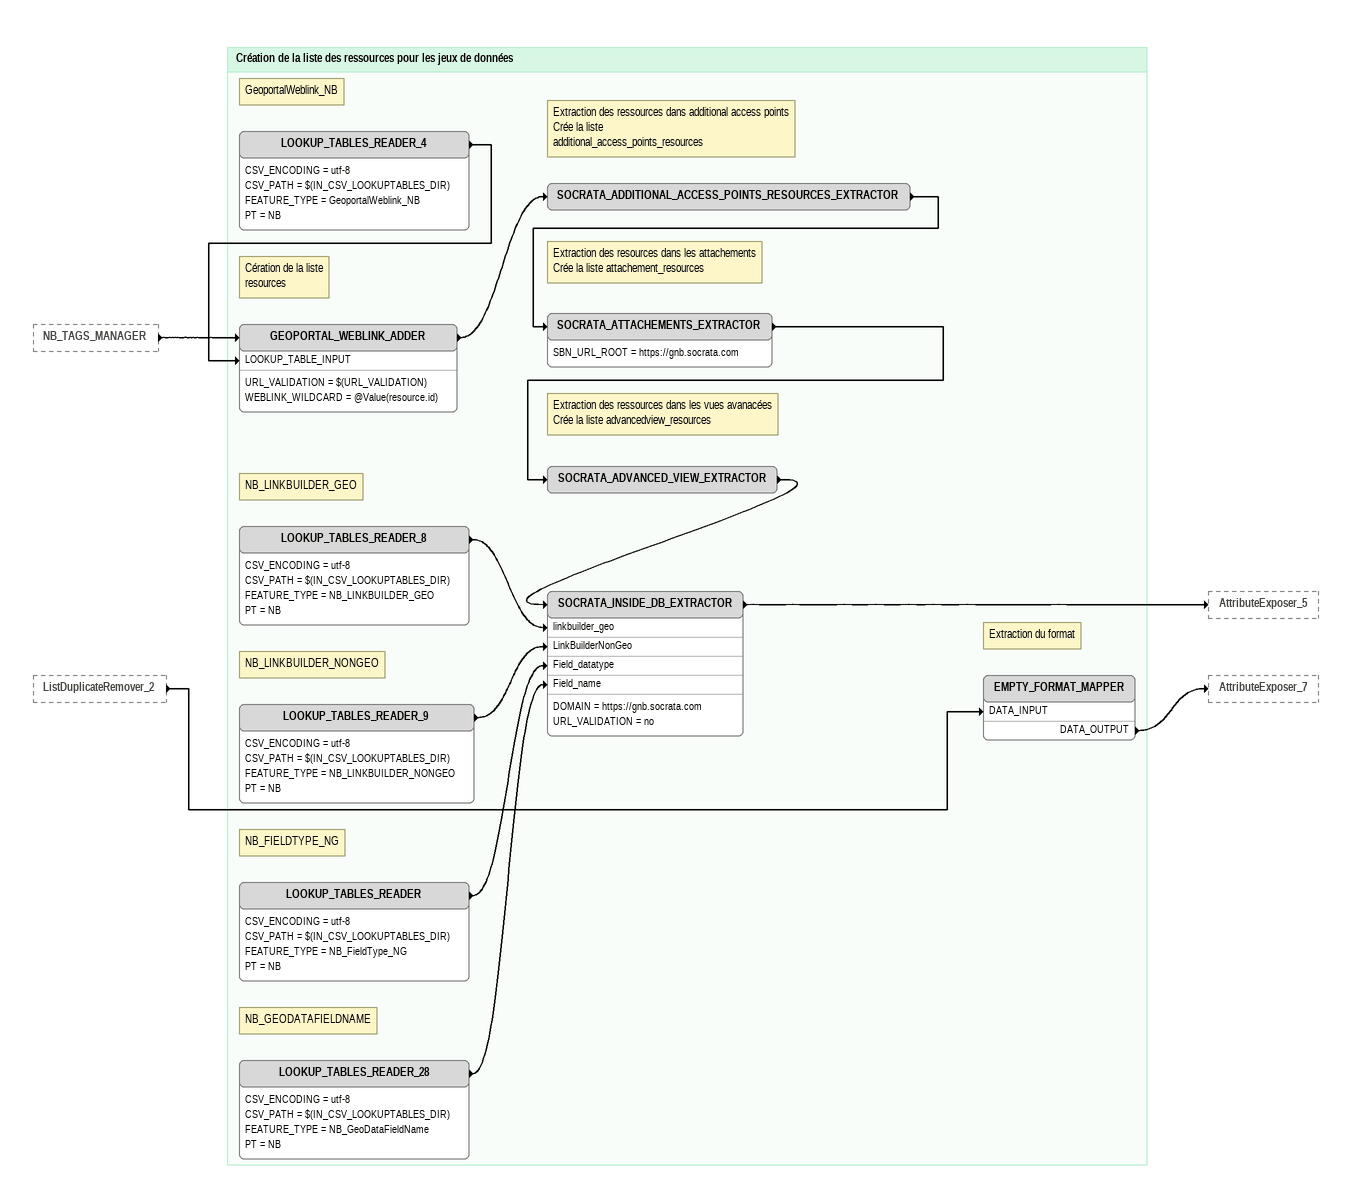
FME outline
NB_TAGS_MANAGER [outside]
    -> GEOPORTAL_WEBLINK_ADDER
ListDuplicateRemover_2 [outside]
    -> EMPTY_FORMAT_MAPPER [DATA_INPUT]

Bookmark: Création de la liste des ressources pour les jeux de données
Note: NB_LINKBUILDER_GEO
LOOKUP_TABLES_READER_8
    CSV_ENCODING = utf-8
    CSV_PATH = $(IN_CSV_LOOKUPTABLES_DIR)
    FEATURE_TYPE = NB_LINKBUILDER_GEO
    PT = NB
    -> SOCRATA_INSIDE_DB_EXTRACTOR [linkbuilder_geo]
Note: NB_LINKBUILDER_NONGEO
LOOKUP_TABLES_READER_9
    CSV_ENCODING = utf-8
    CSV_PATH = $(IN_CSV_LOOKUPTABLES_DIR)
    FEATURE_TYPE = NB_LINKBUILDER_NONGEO
    PT = NB
    -> SOCRATA_INSIDE_DB_EXTRACTOR [LinkBuilderNonGeo]
Note: NB_FIELDTYPE_NG
LOOKUP_TABLES_READER
    CSV_ENCODING = utf-8
    CSV_PATH = $(IN_CSV_LOOKUPTABLES_DIR)
    FEATURE_TYPE = NB_FieldType_NG
    PT = NB
    -> SOCRATA_INSIDE_DB_EXTRACTOR [Field_datatype]
Note: NB_GEODATAFIELDNAME
LOOKUP_TABLES_READER_28
    CSV_ENCODING = utf-8
    CSV_PATH = $(IN_CSV_LOOKUPTABLES_DIR)
    FEATURE_TYPE = NB_GeoDataFieldName
    PT = NB
    -> SOCRATA_INSIDE_DB_EXTRACTOR [Field_name]
Note: GeoportalWeblink_NB
LOOKUP_TABLES_READER_4
    CSV_ENCODING = utf-8
    CSV_PATH = $(IN_CSV_LOOKUPTABLES_DIR)
    FEATURE_TYPE = GeoportalWeblink_NB
    PT = NB
    -> GEOPORTAL_WEBLINK_ADDER [LOOKUP_TABLE_INPUT]
Note: Cération de la liste / resources
GEOPORTAL_WEBLINK_ADDER
    URL_VALIDATION = $(URL_VALIDATION)
    WEBLINK_WILDCARD = @Value(resource.id)
    -> SOCRATA_ADDITIONAL_ACCESS_POINTS_RESOURCES_EXTRACTOR
Note: Extraction des ressources dans additional access points / Crée la liste / additional_access_points_resources
SOCRATA_ADDITIONAL_ACCESS_POINTS_RESOURCES_EXTRACTOR
    -> SOCRATA_ATTACHEMENTS_EXTRACTOR
Note: Extraction des resources dans les attachements / Crée la liste attachement_resources
SOCRATA_ATTACHEMENTS_EXTRACTOR
    SBN_URL_ROOT = https://gnb.socrata.com
    -> SOCRATA_ADVANCED_VIEW_EXTRACTOR
Note: Extraction des ressources dans les vues avanacées / Crée la liste advancedview_resources
SOCRATA_ADVANCED_VIEW_EXTRACTOR
    -> SOCRATA_INSIDE_DB_EXTRACTOR
SOCRATA_INSIDE_DB_EXTRACTOR
    DOMAIN = https://gnb.socrata.com
    URL_VALIDATION = no
    -> AttributeExposer_5
Note: Extraction du format
EMPTY_FORMAT_MAPPER
    DATA_OUTPUT -> AttributeExposer_7
